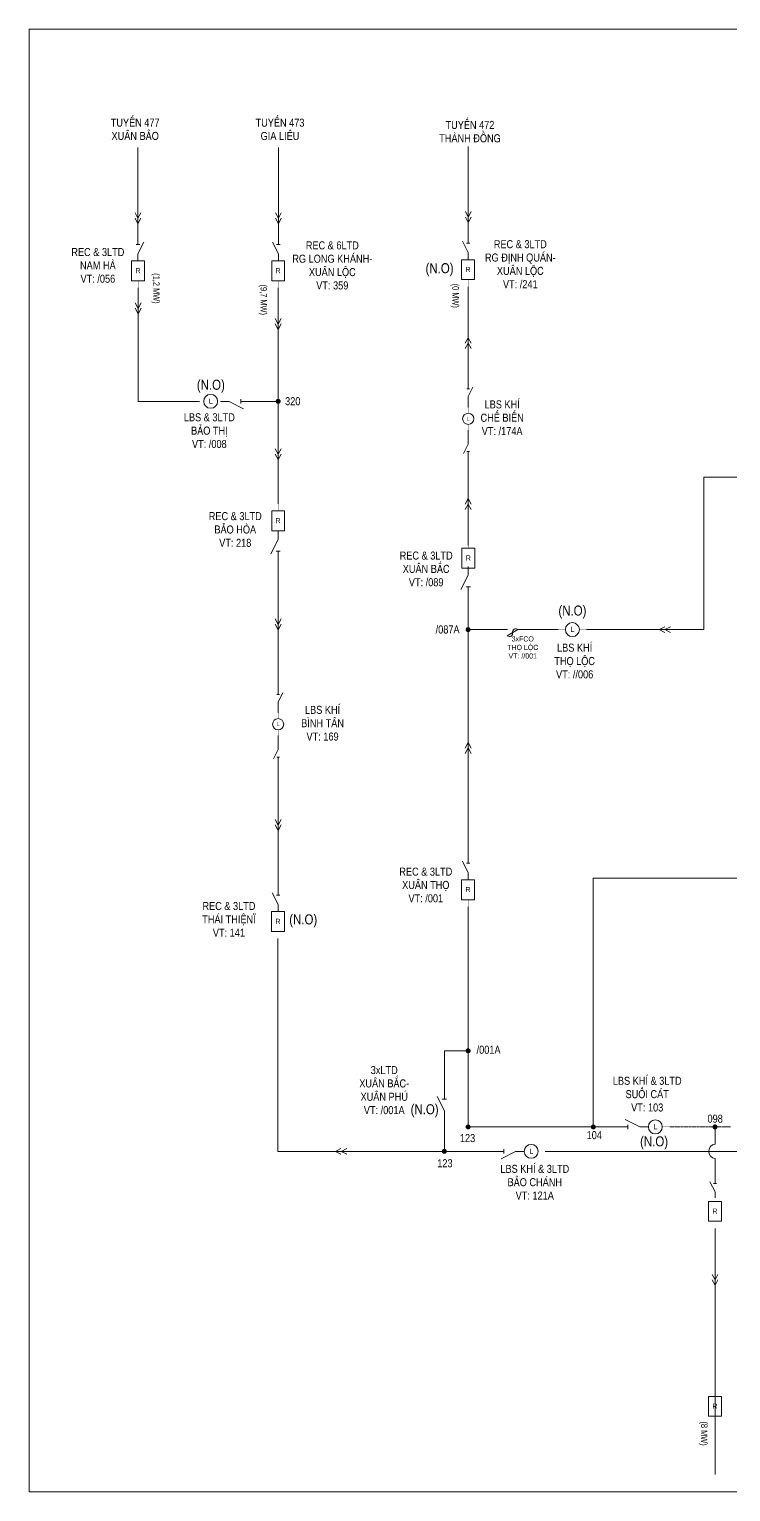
# Model space of a CAD drawing. Header units: inches. Extents: x 2152 to 4977, y -3144 to -873.
# Drawn here: x 2151.5 to 2336.6, y -2199.6 to -1813.5 of the extents above; entities that cross this region are included whole.
import ezdxf
from ezdxf.enums import TextEntityAlignment as Align

# ---------------------------------------------------------------- set-up
doc = ezdxf.new("R2010")
doc.units = ezdxf.units.IN
doc.header["$LTSCALE"] = 0.2
doc.header["$MEASUREMENT"] = 0
doc.linetypes.add('DASHED', pattern=[0.75, 0.5, -0.25])
doc.layers.get('0').update_dxf_attribs({"lineweight": 5})
for name, color, linetype, lineweight in [('Day 22kV', 1, 'Continuous', 13), ('Khung', 7, 'Continuous', 13), ('Text', 7, 'Continuous', 9), ('Thiet bi', 3, 'Continuous', 9), ('Tuyen 475', 6, 'Continuous', 13)]:
    doc.layers.add(name, color=color, linetype=linetype, lineweight=lineweight)
doc.styles.add('V-H-C', font='VHELVCN.TTF')
doc.styles.add('V-H-C-B', font='VHELVCB.TTF')

# ---------------------------------------------------------------- blocks, each defined once
blk = doc.blocks.new('ALTD')
at = {"color": 0}
for points in [[(3.38, 1.08), (1.27, 0), (0, 0)], [(2.99, 0.31), (2.99, -0.31)], [(2.99, 0), (4.73, 0)]]:
    blk.add_lwpolyline(points, dxfattribs=at)
blk = doc.blocks.new('FCO')
at = {"color": 0}
blk.add_lwpolyline([(0, 0, 0.707499), (0.8, 0.8, -0.707499), (1.6, 1.6, -5.301682)], format="xyb", dxfattribs=at)
blk.add_lwpolyline([(0, 0), (1.6, 1.6)], dxfattribs=at)

msp = doc.modelspace()

# ---------------------------------------------------------------- linework, layer by layer
at = {"layer": 'Day 22kV'}
for p, q in [((2180.22, -1867.79, -0.44), (2180.22, -1844.72, -0.44)), ((2217.26, -1867.79, -0.44), (2217.26, -1844.72, -0.44)), ((2267.38, -1867.49, -0.44), (2267.38, -1844.42, -0.44)), ((2217.21, -1938.76, -0.44), (2217.21, -1881.79, -0.44)), ((2267.36, -1906.47, -0.44), (2267.34, -1881.48, -0.44)), ((2267.37, -1913.37, -0.44), (2267.36, -1911.91, -0.44)), ((2267.36, -1921.58, -0.44), (2267.36, -1919.32, -0.44)), ((2267.38, -1949.81, -0.44), (2267.37, -1927.02, -0.44)), ((2217.21, -1994, -0.44), (2217.2, -1992.54, -0.44)), ((2217.21, -2002.21, -0.44), (2217.21, -1999.96, -0.44)), ((2261.07, -2101.33, -0.44), (2261.07, -2109.74, -0.44)), ((2332.49, -2130.07, -0.44), (2332.49, -2195.06, -0.44))]:
    msp.add_line(p, q, dxfattribs=at)
msp.add_lwpolyline([(2151.53, -1813.51), (2697.53, -1813.51), (2697.53, -2199.61), (2151.53, -2199.61)], close=True, dxfattribs=at)
for points, elevation in [([(2180.26, -1881.79), (2180.26, -1911.74), (2196.42, -1911.74)], -0.44), ([(2210.48, -1911.74), (2217.21, -1911.74)], -0.44), ([(2420.87, -1931.77), (2329.52, -1931.77), (2329.52, -1972), (2298.57, -1972)], 0.2), ([(2267.38, -1972), (2277.77, -1972)], 0.2), ([(2280.49, -1972), (2291.13, -1972)], 0.2), ([(2387.69, -2009.93), (2387.69, -2109.74), (2287.71, -2109.74)], 0.2), ([(2365.18, -2037.62), (2300.37, -2037.62), (2300.37, -2103.29)], 0.2), ([(2306.4, -2103.29), (2267.34, -2103.29), (2267.34, -2045.2)], 0.2), ([(2273.65, -2109.74), (2217.16, -2109.74), (2217.16, -2053.57)], 0.2), ([(2261.07, -2092.83), (2261.07, -2083.18), (2267.34, -2083.18)], -0.44)]:
    msp.add_lwpolyline(points, dxfattribs=dict(at, elevation=elevation))
at = {"layer": 'Day 22kV', "const_width": 0.647}
for points, elevation in [([(2217.21, -1911.4, 1), (2217.21, -1912.07, 1), (2217.21, -1911.4, 2.414214)], -0.44), ([(2267.34, -1971.67, 1), (2267.34, -1972.34, 1), (2267.34, -1971.67, 2.414214)], 0.2), ([(2267.34, -2082.85, 1), (2267.34, -2083.52, 1), (2267.34, -2082.85, 2.414214)], -0.44), ([(2267.34, -2102.96, 1), (2267.34, -2103.63, 1), (2267.34, -2102.96, 2.414214)], 0.2), ([(2300.37, -2102.96, 1), (2300.37, -2103.63, 1), (2300.37, -2102.96, 2.414214)], -0.44), ([(2332.49, -2102.96, 1), (2332.49, -2103.63, 1), (2332.49, -2102.96, 2.414214)], -0.44), ([(2261.07, -2109.4, 1), (2261.07, -2110.07, 1), (2261.07, -2109.4, 2.414214)], -0.44)]:
    msp.add_lwpolyline(points, format="xyb", dxfattribs=dict(at, elevation=elevation))
at = {"layer": 'Khung', "color": 1, "linetype": 'DASHED'}
msp.add_line((2336.64, -2103.29, -0.44), (2320.46, -2103.29, -0.44), dxfattribs=at)
at = {"layer": 'Text', "color": 1, "linetype": 'Continuous'}
for p, q in [((2217.21, -1954.4, -0.44), (2217.21, -1987.1, -0.44)), ((2267.38, -1963.87, -0.44), (2267.38, -2031.2, -0.44)), ((2217.21, -1999.96, -0.44), (2217.21, -2002.21, -0.44)), ((2217.21, -2007.65, -0.44), (2217.21, -2039.58, -0.44))]:
    msp.add_line(p, q, dxfattribs=at)
at = {"layer": 'Thiet bi'}
for p, q in [((2180.22, -1863.41, -0.44), (2179.44, -1861.96, -0.44)), ((2180.22, -1864.84, -0.44), (2179.44, -1863.39, -0.44)), ((2180.22, -1863.41, -0.44), (2180.99, -1861.96, -0.44)), ((2180.22, -1864.84, -0.44), (2180.99, -1863.39, -0.44)), ((2217.26, -1863.41, -0.44), (2216.48, -1861.96, -0.44)), ((2217.26, -1864.84, -0.44), (2216.48, -1863.39, -0.44)), ((2217.26, -1863.41, -0.44), (2218.03, -1861.96, -0.44)), ((2217.26, -1864.84, -0.44), (2218.03, -1863.39, -0.44)), ((2267.38, -1863.11, -0.44), (2266.61, -1861.66, -0.44)), ((2267.38, -1864.53, -0.44), (2266.61, -1863.08, -0.44)), ((2267.38, -1863.11, -0.44), (2268.16, -1861.66, -0.44)), ((2267.38, -1864.53, -0.44), (2268.16, -1863.08, -0.44)), ((2180.26, -1887.21, -0.44), (2179.49, -1885.76, -0.44)), ((2180.26, -1888.63, -0.44), (2179.49, -1887.18, -0.44)), ((2180.26, -1887.21, -0.44), (2181.04, -1885.76, -0.44)), ((2180.26, -1888.63, -0.44), (2181.04, -1887.18, -0.44)), ((2217.21, -1891.32, -0.44), (2216.44, -1889.87, -0.44)), ((2217.21, -1892.75, -0.44), (2216.44, -1891.3, -0.44)), ((2217.21, -1891.32, -0.44), (2217.99, -1889.87, -0.44)), ((2217.21, -1892.75, -0.44), (2217.99, -1891.3, -0.44)), ((2267.35, -1894.93, -0.44), (2266.57, -1896.38, -0.44)), ((2267.35, -1894.93, -0.44), (2268.12, -1896.38, -0.44)), ((2267.35, -1896.36, -0.44), (2266.57, -1897.81, -0.44)), ((2267.35, -1896.36, -0.44), (2268.12, -1897.81, -0.44)), ((2217.21, -1925.69, -0.44), (2216.44, -1924.24, -0.44)), ((2217.21, -1927.12, -0.44), (2216.44, -1925.67, -0.44)), ((2217.21, -1925.69, -0.44), (2217.99, -1924.24, -0.44)), ((2217.21, -1927.12, -0.44), (2217.99, -1925.67, -0.44)), ((2267.35, -1937.42, -0.44), (2266.57, -1938.87, -0.44)), ((2267.35, -1937.42, -0.44), (2268.12, -1938.87, -0.44)), ((2267.35, -1938.84, -0.44), (2266.57, -1940.29, -0.44)), ((2267.35, -1938.84, -0.44), (2268.12, -1940.29, -0.44)), ((2217.21, -1970.62, -0.44), (2216.44, -1969.17, -0.44)), ((2217.21, -1972.04, -0.44), (2216.44, -1970.59, -0.44)), ((2217.21, -1970.62, -0.44), (2217.99, -1969.17, -0.44)), ((2217.21, -1972.04, -0.44), (2217.99, -1970.59, -0.44)), ((2317.76, -1972, 0.2), (2319.21, -1971.23, 0.2)), ((2317.76, -1972, 0.2), (2319.21, -1972.78, 0.2)), ((2319.28, -1972, 0.2), (2320.73, -1971.23, 0.2)), ((2319.28, -1972, 0.2), (2320.73, -1972.78, 0.2)), ((2267.35, -2001.82, -0.44), (2266.57, -2003.27, -0.44)), ((2267.35, -2003.24, -0.44), (2266.57, -2004.69, -0.44)), ((2267.35, -2001.82, -0.44), (2268.12, -2003.27, -0.44)), ((2267.35, -2003.24, -0.44), (2268.12, -2004.69, -0.44)), ((2217.21, -2023.61, -0.44), (2216.44, -2022.16, -0.44)), ((2217.21, -2023.61, -0.44), (2217.99, -2022.16, -0.44)), ((2217.21, -2025.03, -0.44), (2216.44, -2023.58, -0.44)), ((2217.21, -2025.03, -0.44), (2217.99, -2023.58, -0.44)), ((2232.31, -2109.74, 0.2), (2233.76, -2108.96, 0.2)), ((2232.31, -2109.74, 0.2), (2233.76, -2110.51, 0.2)), ((2233.84, -2109.74, 0.2), (2235.29, -2108.96, 0.2)), ((2233.84, -2109.74, 0.2), (2235.29, -2110.51, 0.2)), ((2332.49, -2143.7, -0.44), (2331.71, -2142.25, -0.44)), ((2332.49, -2143.7, -0.44), (2333.26, -2142.25, -0.44)), ((2332.49, -2145.1, -0.44), (2331.71, -2143.65, -0.44)), ((2332.49, -2145.1, -0.44), (2333.26, -2143.65, -0.44))]:
    msp.add_line(p, q, dxfattribs=at)
for points, elevation in [([(2267.34, -1872.47, 0.064, 0.064, 0), (2267.34, -1874.35, 0.32, 0.32, 0)], -0.44), ([(2180.26, -1872.77, 0.064, 0.064, 0), (2180.26, -1874.65, 0.32, 0.32, 0)], -0.44), ([(2217.21, -1872.77, 0.064, 0.064, 0), (2217.21, -1874.65, 0.32, 0.32, 0)], -0.44), ([(2180.26, -1879.91, 0.064, 0.064, 0), (2180.26, -1881.79, 0.32, 0.32, 0)], -0.44), ([(2217.21, -1879.91, 0.064, 0.064, 0), (2217.21, -1881.79, 0.32, 0.32, 0)], -0.44), ([(2267.34, -1879.6, 0.064, 0.064, 0), (2267.34, -1881.48, 0.32, 0.32, 0)], -0.44), ([(2195.68, -1911.74, 0.064, 0.064, 0), (2197.56, -1911.74, 0.32, 0.32, 0)], -1.08), ([(2201.24, -1911.74, 0.064, 0.064, 0), (2203.12, -1911.74, 0.32, 0.32, 0)], -0.44), ([(2267.37, -1913.37, 0.0512, 0.0512, 0), (2267.37, -1914.88, 0.256, 0.256, 0)], -0.44), ([(2267.37, -1917.82, 0.0512, 0.0512, 0), (2267.37, -1919.32, 0.256, 0.256, 0)], -0.44), ([(2217.21, -1938.76, 0.064, 0.064, 0), (2217.21, -1940.64, 0.32, 0.32, 0)], -0.44), ([(2217.21, -1945.9, 0.064, 0.064, 0), (2217.21, -1947.78, 0.32, 0.32, 0)], -0.44), ([(2267.38, -1948.63, 0.064, 0.064, 0), (2267.38, -1950.51, 0.32, 0.32, 0)], -1.08), ([(2267.38, -1955.76, 0.064, 0.064, 0), (2267.38, -1957.64, 0.32, 0.32, 0)], -1.08), ([(2217.21, -1994, 0.0512, 0.0512, 0), (2217.21, -1995.51, 0.256, 0.256, 0)], -0.44), ([(2217.21, -1998.45, 0.0512, 0.0512, 0), (2217.21, -1999.96, 0.256, 0.256, 0)], -0.44), ([(2267.34, -2036.18, 0.064, 0.064, 0), (2267.34, -2038.06, 0.32, 0.32, 0)], -0.44), ([(2217.16, -2044.56, 0.064, 0.064, 0), (2217.16, -2046.44, 0.32, 0.32, 0)], -0.44), ([(2267.34, -2043.32, 0.064, 0.064, 0), (2267.34, -2045.2, 0.32, 0.32, 0)], -0.44), ([(2217.16, -2051.69, 0.064, 0.064, 0), (2217.16, -2053.57, 0.32, 0.32, 0)], -0.44), ([(2313.02, -2103.29, 0.064, 0.064, 0), (2314.9, -2103.29, 0.32, 0.32, 0)], -0.44), ([(2318.58, -2103.29, 0.064, 0.064, 0), (2320.46, -2103.29, 0.32, 0.32, 0)], -0.44), ([(2280.27, -2109.74, 0.064, 0.064, 0), (2282.15, -2109.74, 0.32, 0.32, 0)], -0.44), ([(2285.83, -2109.74, 0.064, 0.064, 0), (2287.71, -2109.74, 0.32, 0.32, 0)], 0.2), ([(2332.49, -2121.06, 0.064, 0.064, 0), (2332.49, -2122.94, 0.32, 0.32, 0)], -0.44), ([(2332.49, -2128.19, 0.064, 0.064, 0), (2332.49, -2130.07, 0.32, 0.32, 0)], -0.44), ([(2332.49, -2172.54, 0.064, 0.064, 0), (2332.49, -2174.43, 0.32, 0.32, 0)], -0.44), ([(2332.49, -2179.68, 0.064, 0.064, 0), (2332.49, -2181.56, 0.32, 0.32, 0)], -0.44)]:
    msp.add_lwpolyline(points, format="xyseb", dxfattribs=dict(at, elevation=elevation))
at = {"layer": 'Thiet bi', "lineweight": 20, "ltscale": 10}
for points, elevation in [([(2178.55, -1874.65), (2178.55, -1879.91), (2181.98, -1879.91), (2181.98, -1874.65), (2178.55, -1874.65)], -0.44), ([(2218.92, -1874.65), (2218.92, -1879.91), (2215.5, -1879.91), (2215.5, -1874.65), (2218.92, -1874.65)], -0.44), ([(2269.05, -1874.35), (2269.05, -1879.6), (2265.62, -1879.6), (2265.62, -1874.35), (2269.05, -1874.35)], -0.44), ([(2218.92, -1940.64), (2218.92, -1945.9), (2215.5, -1945.9), (2215.5, -1940.64), (2218.92, -1940.64)], -0.44), ([(2269.1, -1950.51), (2269.1, -1955.76), (2265.67, -1955.76), (2265.67, -1950.51), (2269.1, -1950.51)], -1.08), ([(2269.05, -2038.06), (2269.05, -2043.32), (2265.62, -2043.32), (2265.62, -2038.06), (2269.05, -2038.06)], -0.44), ([(2218.88, -2046.44), (2218.88, -2051.69), (2215.45, -2051.69), (2215.45, -2046.44), (2218.88, -2046.44)], -0.44), ([(2334.2, -2122.94), (2334.2, -2128.19), (2330.77, -2128.19), (2330.77, -2122.94), (2334.2, -2122.94)], -0.44), ([(2334.2, -2174.43), (2334.2, -2179.68), (2330.77, -2179.68), (2330.77, -2174.43), (2334.2, -2174.43)], -0.44)]:
    msp.add_lwpolyline(points, dxfattribs=dict(at, elevation=elevation))
at = {"layer": 'Thiet bi', "color": 1, "elevation": 0.2}
for points in [[(2291.13, -1972, 0.064, 0.064, 0), (2293.01, -1972, 0.32, 0.32, 0)], [(2296.69, -1972, 0.064, 0.064, 0), (2298.57, -1972, 0.32, 0.32, 0)]]:
    msp.add_lwpolyline(points, format="xyseb", dxfattribs=at)
at = {"layer": 'Thiet bi', "lineweight": 20, "ltscale": 10}
for centre, radius in [((2199.4, -1911.74, -0.44), 1.84), ((2267.37, -1916.35, 0.07), 1.47), ((2217.21, -1996.98, 0.07), 1.47), ((2316.74, -2103.29, 0.2), 1.84), ((2283.99, -2109.74, 0.2), 1.84)]:
    msp.add_circle(centre, radius, dxfattribs=at)
at = {"layer": 'Thiet bi', "color": 1, "lineweight": 20, "ltscale": 10}
msp.add_circle((2294.85, -1972, 0.84), 1.84, dxfattribs=at)
at = {"layer": 'Tuyen 475', "color": 1, "linetype": 'Continuous', "elevation": -0.44}
msp.add_lwpolyline([(2332.49, -2103.29), (2332.49, -2107.85, 0.880264), (2332.49, -2111.63), (2332.49, -2116.99), (2332.49, -2116.99)], format="xyb", dxfattribs=at)

# ---------------------------------------------------------------- block references
at = {"layer": 'Day 22kV', "yscale": 1.79822708017889, "zscale": 1.79822708017858}
for p, xscale, rotation in [((2201.98, -1911.74, -0.44), -1.798227080178549, 180.0000000000055), ((2282.15, -2109.74, 0.2), 1.798227080178549, 180)]:
    msp.add_blockref('ALTD', p, dxfattribs=dict(at, xscale=xscale, rotation=rotation))
at = {"layer": 'Day 22kV', "xscale": -1.798227080178549, "yscale": 1.79822708017889, "zscale": 1.79822708017858}
msp.add_blockref('ALTD', (2314.9, -2103.29, 0.2), dxfattribs=at)
at = {"layer": 'Thiet bi'}
for name, p, xscale, yscale, zscale, rotation in [('ALTD', (2180.22, -1874.59, -0.44), -1.438581664143101, 1.438581664143101, 1.438581664142865, 270), ('ALTD', (2217.26, -1874.59, -0.44), 1.438581664143101, 1.438581664143101, 1.438581664142865, 90), ('ALTD', (2267.38, -1874.29, -0.44), 1.438581664143101, 1.438581664143101, 1.438581664142865, 90), ('ALTD', (2267.37, -1911.91, -0.44), -1.150865331314549, 1.150865331314549, 1.150865331314292, 269.9999999999774), ('ALTD', (2267.37, -1921.58, -0.44), -1.150865331314549, 1.150865331314549, 1.150865331314292, 89.99999999997739), ('ALTD', (2217.21, -1945.9, -0.44), -1.798227080178663, 1.798227080178663, 1.79822708017858, 90), ('ALTD', (2267.38, -1955.37, -0.44), -1.798227080178663, 1.798227080178663, 1.79822708017858, 90), ('FCO', (2280.49, -1972, 0.2), 1.438581664143125, 1.438581664142816, 1.438581664142865, 164.9999999999943), ('ALTD', (2217.21, -1992.54, -0.44), -1.150865331314549, 1.150865331314549, 1.150865331314292, 269.9999999999774), ('ALTD', (2217.21, -2002.21, -0.44), -1.150865331314549, 1.150865331314549, 1.150865331314292, 89.99999999997739), ('ALTD', (2267.38, -2038, -0.44), 1.438581664143101, 1.438581664143101, 1.438581664142865, 90), ('ALTD', (2217.21, -2046.38, -0.44), 1.438581664143101, 1.438581664143101, 1.438581664142865, 90), ('ALTD', (2261.07, -2101.33, -0.44), 1.79822708017889, 1.79822708017889, 1.79822708017858, 90), ('ALTD', (2332.49, -2122, -0.44), 1.258758956125234, 1.258758956125234, 1.258758956125006, 90)]:
    msp.add_blockref(name, p, dxfattribs=dict(at, xscale=xscale, yscale=yscale, zscale=zscale, rotation=rotation))

# ---------------------------------------------------------------- texts
at = {"layer": 'Text', "color": 1, "style": 'V-H-C-B'}
for p in [(2259.8, -1877.91, -0.44), (2199.45, -1908.68, -0.44), (2294.86, -1968.29, 0.29), (2223.83, -2049.82, -0.44), (2255.86, -2099.95), (2316.41, -2108.42)]:
    msp.add_text('(N.O)', height=2.639, dxfattribs=at).set_placement(p, align=Align.CENTER)
at = {"layer": 'Text', "style": 'V-H-C-B'}
for s, p in [('(1,2 MW)', (2184.23, -1877.91, 0.2)), ('(9,7 MW)', (2212.57, -1880.91, 0.2)), ('(0 MW)', (2263.2, -1880.67, 0.2)), ('(8 MW)', (2328.8, -2181.04, 0.2))]:
    msp.add_text(s, height=1.706, rotation=270, dxfattribs=at).set_placement(p)
at = {"layer": 'Text', "attachment_point": 5, "style": 'V-H-C'}
for s, insert, char_height, width in [('TUYEÁN 477 \\PXUAÂN BAÛO', (2179.48, -1839.94, -0.44), 2.1129, 24.2559), ('TUYEÁN 473 \\PGIA LIEÂU', (2217.7, -1839.94, -0.44), 2.1129, 24.2559), ('TUYEÁN 472 \\PTHAØNH ÑOÀNG', (2267.83, -1840.55, -0.44), 2.1129, 24.2559), ('REC & 3LTD\\PNAM HAØ\\PVT: /056', (2169.63, -1875.86, -0.44), 2.113, 29.7747), ('REC & 6LTD\\PRG LONG KHAÙNH-\\PXUAÂN LOÄC\\PVT: 359', (2231.5, -1875.86, -0.44), 2.1129, 24.2559), ('REC & 3LTD\\PRG ÑÒNH QUAÙN-\\PXUAÂN LOÄC\\PVT: /241', (2281.11, -1875.55, -0.44), 2.1129, 24.2559), ('320', (2221.06, -1911.72, -0.44), 2.113, 24.2559), ('LBS KHÍ\\PCHEÁ BIEÁN\\PVT: /174A', (2276.32, -1916.08, -0.44), 2.113, 24.2559), ('LBS & 3LTD\\PBAÛO THÒ\\PVT: /008', (2199.05, -1919.48, -0.44), 2.113, 24.2559), ('REC & 3LTD\\PBAÛO HOØA\\PVT: 218', (2205.89, -1945.58, -0.44), 2.113, 24.2559), ('REC & 3LTD\\PXUAÂN BAÉC\\PVT: /089', (2256.27, -1955.99, -0.44), 2.113, 24.2559), ('/087A', (2261.93, -1971.98, 0.2), 2.113, 24.2559), ('3xFCO\\PTHOÏ LOÄC\\PVT: //001', (2281.76, -1976.71, 0.2), 1.349, 19.5), ('LBS KHÍ\\PTHOÏ LOÄC\\PVT: //006', (2295.45, -1980.31, 0.2), 2.113, 24.2559), ('LBS KHÍ\\PBÌNH TAÂN\\PVT: 169', (2228.93, -1996.72, -0.44), 2.113, 29.7747), ('REC & 3LTD\\PXUAÂN THOÏ\\PVT: /001', (2256.17, -2039.43, -0.44), 2.113, 24.2559), ('REC & 3LTD\\PTHAÙI THIEÄNÏ\\PVT: 141', (2204.22, -2048.49, -0.44), 2.1129, 24.2559), ('/001A', (2272.74, -2082.93, -0.44), 2.113, 24.2559), ('3xLTD\\PXUAÂN BAÉC-\\PXUAÂN PHUÙ\\PVT: /001A', (2245.2, -2093.58), 2.1129, 24.2559), ('LBS KHÍ & 3LTD\\PSUOÁI CAÙT\\PVT: 103', (2314.6, -2094.65, 0.2), 2.1129, 24.2559), ('098', (2332.53, -2101.13, -0.44), 2.113, 24.2559), ('123', (2267.19, -2106.24, -0.44), 2.113, 24.2559), ('104', (2300.63, -2105.47, -0.44), 2.113, 24.2559), ('123', (2261.21, -2112.9, -0.44), 2.113, 24.2559), ('LBS KHÍ & 3LTD\\PBAÛO CHAÙNH\\PVT: 121A', (2284.93, -2117.88, 0.2), 2.1129, 24.2559)]:
    msp.add_mtext(s, dxfattribs=dict(at, insert=insert, char_height=char_height, width=width))
at = {"layer": 'Thiet bi', "attachment_point": 5, "style": 'V-H-C'}
for s, insert, char_height, width in [('R', (2267.33, -1876.93, -0.44), 1.35, 18.0356), ('R', (2180.25, -1877.23, -0.44), 1.35, 18.0356), ('R', (2217.2, -1877.23, -0.44), 1.35, 18.0356), ('L', (2199.44, -1911.67, -1.08), 1.35, 18.0356), ('L', (2267.4, -1916.3, -0.44), 1.08, 14.4285), ('R', (2217.2, -1943.23, -0.44), 1.35, 18.0356), ('R', (2267.38, -1953.09, -1.08), 1.35, 18.0356), ('L', (2217.24, -1996.93, -0.44), 1.08, 14.4285), ('R', (2267.33, -2040.64, -0.44), 1.35, 18.0356), ('R', (2217.16, -2049.02, -0.44), 1.35, 18.0356), ('L', (2316.78, -2103.23, -0.44), 1.35, 18.0356), ('L', (2284.02, -2109.67, -0.44), 1.35, 18.0356), ('R', (2332.48, -2125.52, -0.44), 1.35, 18.0356), ('R', (2332.48, -2177.01, -0.44), 1.35, 18.0356)]:
    msp.add_mtext(s, dxfattribs=dict(at, insert=insert, char_height=char_height, width=width))
at = {"layer": 'Thiet bi', "color": 1, "insert": (2294.89, -1971.94, 0.2), "char_height": 1.35, "width": 18.0356, "attachment_point": 5, "style": 'V-H-C'}
msp.add_mtext('L', dxfattribs=at)

doc.saveas('drawing.dxf')
